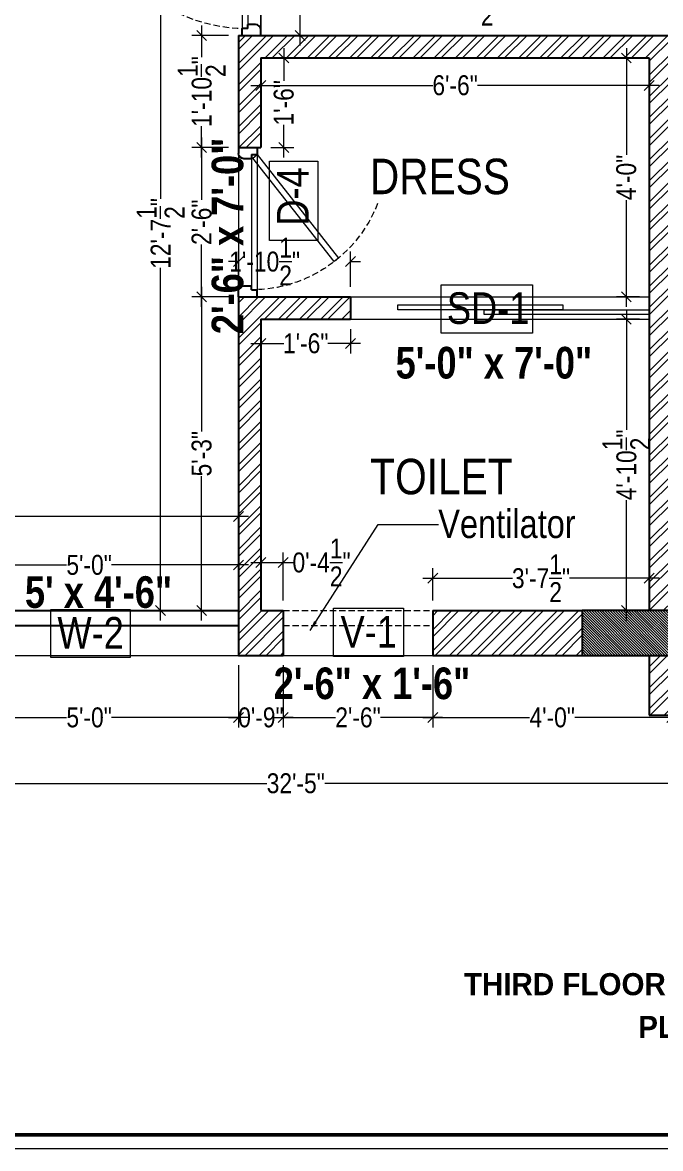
# Model space of a CAD drawing. Header units: millimetres. Extents: x 3019 to 3700, y 1451 to 1930.
# Drawn here: x 3225.5 to 3353.6, y 1451.2 to 1677.4 of the extents above; entities that cross this region are included whole.
import ezdxf

# ---------------------------------------------------------------- set-up
doc = ezdxf.new("R2010")
doc.units = ezdxf.units.MM
doc.linetypes.add('DASHED2', pattern=[0.375, 0.25, -0.125])
for name, color, linetype, lineweight in [('COLUMNS', 3, 'Continuous', 25), ('dimensions', 251, 'Continuous', 13), ('HATCH', 8, 'Continuous', 5), ('TEXT', 38, 'Continuous', 15), ('Title Sheet', 7, 'Continuous', 9), ('WALLS', 7, 'Continuous', 25), ('WIN', 124, 'Continuous', 9)]:
    doc.layers.add(name, color=color, linetype=linetype, lineweight=lineweight)
doc.layers.add('doors', color=251, linetype='Continuous')
doc.styles.add('style1', font='bgothm.ttf')
doc.styles.add('Swiss-LT', font='swissc.ttf')
doc.dimstyles.new('INNER', dxfattribs={"dimtxt": 4, "dimasz": 2, "dimexe": 2, "dimexo": 2, "dimgap": 0, "dimtad": 0, "dimzin": 1, "dimdsep": 46, "dimlunit": 4, "dimtxsty": 'Swiss-LT', "dimblk": 'OBLIQUE', "dimcen": 0.125, "dimdle": 2, "dimclrd": 256, "dimclre": 256, "dimclrt": 7, "dimadec": 0, "dimazin": 0, "dimtfac": 1, "dimtofl": 0, "dimtmove": 0, "dimatfit": 3, "dimfxl": 12, "dimfxlon": 1, "dimtolj": 1, "dimtzin": 0, "dimlwd": -1, "dimlwe": -1, "dimarcsym": 0})

# ---------------------------------------------------------------- blocks, each defined once
blk = doc.blocks.new('A$C742147AD')
at = {"layer": 'doors', "color": 134, "lineweight": -3}
for p, q in [((-30, 3.75), (-28.58, 3.75)), ((-28.58, 2.63), (-28.58, 3.75)), ((-28.58, 2.63), (-27.78, 2.63)), ((-27.78, 1.07), (-27.78, 2.63)), ((-2.22, 1.07), (-2.22, 2.63)), ((-1.42, 2.63), (-2.22, 2.63)), ((0, 3.75), (-1.42, 3.75)), ((-1.42, 2.63), (-1.42, 3.75)), ((-30, 0), (-28.84, 0)), ((0, 0), (-1.16, 0))]:
    blk.add_line(p, q, dxfattribs=at)
at = {"layer": 'doors', "lineweight": 0}
for p, q in [((-1.42, 3.75), (-28.58, 3.75)), ((-2.22, 2.63), (-27.78, 2.63)), ((0, 0), (-30, 0))]:
    blk.add_line(p, q, dxfattribs=at)
blk.add_lwpolyline([(-1.42, 3.75), (-22.22, 20.09), (-22.91, 19.22), (-2.12, 2.88)], close=True, dxfattribs=at)
at = {"layer": 'doors', "linetype": 'DASHED2', "lineweight": 0, "ltscale": 5}
blk.add_arc((-1.42, 2.63), 27.15, 111.1405, 180, dxfattribs=at)
at = {"layer": 'doors', "color": 134, "lineweight": -3}
for centre, major_axis, start_param, end_param in [((-28.84, 1.07), (-0.755, 0.755), 2.356195, 3.926991), ((-1.16, 1.07), (-0.755, -0.755), 5.497788, 7.068584)]:
    blk.add_ellipse(centre, major_axis=major_axis, ratio=1, start_param=start_param, end_param=end_param, dxfattribs=at)
blk = doc.blocks.new('_Oblique')
at = {"color": 0, "linetype": 'ByBlock', "lineweight": -2}
blk.add_line((-0.5, -0.5), (0.5, 0.5), dxfattribs=at)
blk = doc.blocks.new('*D206')
at = {"layer": 'Defpoints', "color": 0, "ltscale": 20, "transparency": 16777216}
for p in [(3268.84, 1568.39), (3208.84, 1559.24), (3268.84, 1559.24)]:
    blk.add_point(p, dxfattribs=at)
at = {"layer": 'dimensions', "ltscale": 20, "transparency": 16777216}
for p, q in [((3208.84, 1561.24), (3208.84, 1570.39)), ((3268.84, 1561.24), (3268.84, 1570.39)), ((3206.84, 1568.39), (3234.33, 1568.39)), ((3270.84, 1568.39), (3243.34, 1568.39))]:
    blk.add_line(p, q, dxfattribs=at)
at = {"layer": 'dimensions', "ltscale": 20, "transparency": 16777216, "xscale": 2, "yscale": 2, "zscale": 2, "rotation": 180}
blk.add_blockref('_Oblique', (3208.84, 1568.39), dxfattribs=at)
at = {"layer": 'dimensions', "ltscale": 20, "transparency": 16777216, "xscale": 2, "yscale": 2, "zscale": 2}
blk.add_blockref('_Oblique', (3268.84, 1568.39), dxfattribs=at)
at = {"layer": 'dimensions', "color": 7, "ltscale": 20, "transparency": 16777216, "insert": (3238.84, 1568.39), "char_height": 4, "attachment_point": 5, "style": 'Swiss-LT'}
blk.add_mtext('\\A1;5\'-0"', dxfattribs=at)
blk = doc.blocks.new('*D207')
at = {"layer": 'Defpoints', "color": 0, "ltscale": 20, "transparency": 16777216}
for p in [(3261.44, 1622.24), (3268.84, 1622.24), (3268.84, 1559.24)]:
    blk.add_point(p, dxfattribs=at)
at = {"layer": 'dimensions', "ltscale": 20, "transparency": 16777216}
for p, q in [((3261.44, 1624.24), (3261.44, 1595.24)), ((3266.84, 1622.24), (3259.44, 1622.24)), ((3261.44, 1557.24), (3261.44, 1586.23)), ((3266.84, 1559.24), (3259.44, 1559.24))]:
    blk.add_line(p, q, dxfattribs=at)
at = {"layer": 'dimensions', "ltscale": 20, "transparency": 16777216, "xscale": 2, "yscale": 2, "zscale": 2}
for p, rotation in [((3261.44, 1622.24), 90), ((3261.44, 1559.24), 270)]:
    blk.add_blockref('_Oblique', p, dxfattribs=dict(at, rotation=rotation))
at = {"layer": 'dimensions', "color": 7, "ltscale": 20, "transparency": 16777216, "insert": (3261.44, 1590.74), "char_height": 4, "attachment_point": 5, "rotation": 90, "style": 'Swiss-LT'}
blk.add_mtext('\\A1;5\'-3"', dxfattribs=at)
blk = doc.blocks.new('*D208')
at = {"layer": 'Defpoints', "color": 0, "ltscale": 20, "transparency": 16777216}
for p in [(3261.44, 1652.24), (3268.84, 1652.24), (3268.84, 1622.24)]:
    blk.add_point(p, dxfattribs=at)
at = {"layer": 'dimensions', "ltscale": 20, "transparency": 16777216}
for p, q in [((3261.44, 1654.24), (3261.44, 1641.73)), ((3266.84, 1652.24), (3259.44, 1652.24)), ((3261.44, 1620.24), (3261.44, 1632.75)), ((3266.84, 1622.24), (3259.44, 1622.24))]:
    blk.add_line(p, q, dxfattribs=at)
at = {"layer": 'dimensions', "ltscale": 20, "transparency": 16777216, "xscale": 2, "yscale": 2, "zscale": 2}
for p, rotation in [((3261.44, 1652.24), 90), ((3261.44, 1622.24), 270)]:
    blk.add_blockref('_Oblique', p, dxfattribs=dict(at, rotation=rotation))
at = {"layer": 'dimensions', "color": 7, "ltscale": 20, "transparency": 16777216, "insert": (3261.44, 1637.24), "char_height": 4, "attachment_point": 5, "rotation": 90, "style": 'Swiss-LT'}
blk.add_mtext('\\A1;2\'-6"', dxfattribs=at)
blk = doc.blocks.new('*D209')
at = {"layer": 'Defpoints', "color": 0, "ltscale": 20, "transparency": 16777216}
for p in [(3261.44, 1674.74), (3268.84, 1674.74), (3268.84, 1652.24)]:
    blk.add_point(p, dxfattribs=at)
at = {"layer": 'dimensions', "ltscale": 20, "transparency": 16777216}
for p, q in [((3261.44, 1676.74), (3261.44, 1670.42)), ((3266.84, 1674.74), (3259.44, 1674.74)), ((3261.44, 1650.24), (3261.44, 1656.56)), ((3266.84, 1652.24), (3259.44, 1652.24))]:
    blk.add_line(p, q, dxfattribs=at)
at = {"layer": 'dimensions', "ltscale": 20, "transparency": 16777216, "xscale": 2, "yscale": 2, "zscale": 2}
for p, rotation in [((3261.44, 1674.74), 90), ((3261.44, 1652.24), 270)]:
    blk.add_blockref('_Oblique', p, dxfattribs=dict(at, rotation=rotation))
at = {"layer": 'dimensions', "color": 7, "ltscale": 20, "transparency": 16777216, "insert": (3261.44, 1663.49), "char_height": 4, "attachment_point": 5, "rotation": 90, "style": 'Swiss-LT'}
blk.add_mtext('\\A1;1\'-10{\\H1x;\\S1/2;}"', dxfattribs=at)
blk = doc.blocks.new('*D210')
at = {"layer": 'Defpoints', "color": 0, "ltscale": 20, "transparency": 16777216}
for p in [(3273.34, 1710.74), (3281.24, 1710.74), (3273.34, 1674.74)]:
    blk.add_point(p, dxfattribs=at)
at = {"layer": 'dimensions', "ltscale": 20, "transparency": 16777216}
for p, q in [((3281.24, 1712.74), (3281.24, 1697.25)), ((3275.34, 1710.74), (3283.24, 1710.74)), ((3281.24, 1672.74), (3281.24, 1688.23)), ((3275.34, 1674.74), (3283.24, 1674.74))]:
    blk.add_line(p, q, dxfattribs=at)
at = {"layer": 'dimensions', "ltscale": 20, "transparency": 16777216, "xscale": 2, "yscale": 2, "zscale": 2}
for p, rotation in [((3281.24, 1710.74), 90), ((3281.24, 1674.74), 270)]:
    blk.add_blockref('_Oblique', p, dxfattribs=dict(at, rotation=rotation))
at = {"layer": 'dimensions', "color": 7, "ltscale": 20, "transparency": 16777216, "insert": (3281.24, 1692.74), "char_height": 4, "attachment_point": 5, "rotation": 90, "style": 'Swiss-LT'}
blk.add_mtext('\\A1;3\'-0"', dxfattribs=at)
blk = doc.blocks.new('*D217')
at = {"layer": 'Defpoints', "color": 0, "ltscale": 20, "transparency": 16777216}
for p in [(3273.34, 1670.24), (3351.34, 1670.24), (3351.34, 1664.74)]:
    blk.add_point(p, dxfattribs=at)
at = {"layer": 'dimensions', "ltscale": 20, "transparency": 16777216}
for p, q in [((3273.34, 1668.24), (3273.34, 1662.74)), ((3351.34, 1668.24), (3351.34, 1662.74)), ((3271.34, 1664.74), (3307.84, 1664.74)), ((3353.34, 1664.74), (3316.83, 1664.74))]:
    blk.add_line(p, q, dxfattribs=at)
at = {"layer": 'dimensions', "ltscale": 20, "transparency": 16777216, "xscale": 2, "yscale": 2, "zscale": 2, "rotation": 180}
blk.add_blockref('_Oblique', (3273.34, 1664.74), dxfattribs=at)
at = {"layer": 'dimensions', "ltscale": 20, "transparency": 16777216, "xscale": 2, "yscale": 2, "zscale": 2}
blk.add_blockref('_Oblique', (3351.34, 1664.74), dxfattribs=at)
at = {"layer": 'dimensions', "color": 7, "ltscale": 20, "transparency": 16777216, "insert": (3312.34, 1664.74), "char_height": 4, "attachment_point": 5, "style": 'Swiss-LT'}
blk.add_mtext('\\A1;6\'-6"', dxfattribs=at)
blk = doc.blocks.new('*D218')
at = {"layer": 'Defpoints', "color": 0, "ltscale": 20, "transparency": 16777216}
for p in [(3273.34, 1670.24), (3277.94, 1670.24), (3273.34, 1652.24)]:
    blk.add_point(p, dxfattribs=at)
at = {"layer": 'dimensions', "ltscale": 20, "transparency": 16777216}
for p, q in [((3277.94, 1672.24), (3277.94, 1665.66)), ((3275.34, 1670.24), (3279.94, 1670.24)), ((3277.94, 1650.24), (3277.94, 1656.82)), ((3275.34, 1652.24), (3279.94, 1652.24))]:
    blk.add_line(p, q, dxfattribs=at)
at = {"layer": 'dimensions', "ltscale": 20, "transparency": 16777216, "xscale": 2, "yscale": 2, "zscale": 2}
for p, rotation in [((3277.94, 1670.24), 90), ((3277.94, 1652.24), 270)]:
    blk.add_blockref('_Oblique', p, dxfattribs=dict(at, rotation=rotation))
at = {"layer": 'dimensions', "color": 7, "ltscale": 20, "transparency": 16777216, "insert": (3277.94, 1661.24), "char_height": 4, "attachment_point": 5, "rotation": 90, "style": 'Swiss-LT'}
blk.add_mtext('\\A1;1\'-6"', dxfattribs=at)
blk = doc.blocks.new('*D219')
at = {"layer": 'Defpoints', "color": 0, "ltscale": 20, "transparency": 16777216}
for p in [(3268.84, 1629.34), (3268.84, 1622.24), (3291.34, 1622.24)]:
    blk.add_point(p, dxfattribs=at)
at = {"layer": 'dimensions', "ltscale": 20, "transparency": 16777216}
for p, q in [((3268.84, 1624.24), (3268.84, 1631.34)), ((3291.34, 1624.24), (3291.34, 1631.34)), ((3268.84, 1629.34), (3266.84, 1629.34)), ((3291.34, 1629.34), (3293.34, 1629.34))]:
    blk.add_line(p, q, dxfattribs=at)
at = {"layer": 'dimensions', "ltscale": 20, "transparency": 16777216, "xscale": 2, "yscale": 2, "zscale": 2}
blk.add_blockref('_Oblique', (3268.84, 1629.34), dxfattribs=at)
at = {"layer": 'dimensions', "ltscale": 20, "transparency": 16777216, "xscale": 2, "yscale": 2, "zscale": 2, "rotation": 180}
blk.add_blockref('_Oblique', (3291.34, 1629.34), dxfattribs=at)
at = {"layer": 'dimensions', "color": 7, "ltscale": 20, "transparency": 16777216, "insert": (3274.09, 1629.34), "char_height": 4, "attachment_point": 5, "style": 'Swiss-LT'}
blk.add_mtext('\\A1;1\'-10{\\H1x;\\S1/2;}"', dxfattribs=at)
blk = doc.blocks.new('*D220')
at = {"layer": 'Defpoints', "color": 0, "ltscale": 20, "transparency": 16777216}
for p in [(3277.84, 1568.9), (3273.34, 1559.24), (3277.84, 1559.24)]:
    blk.add_point(p, dxfattribs=at)
at = {"layer": 'dimensions', "ltscale": 20, "transparency": 16777216}
for p, q in [((3273.34, 1561.24), (3273.34, 1570.9)), ((3277.84, 1561.24), (3277.84, 1570.9)), ((3271.34, 1568.9), (3277.84, 1568.9)), ((3277.84, 1568.9), (3279.84, 1568.9))]:
    blk.add_line(p, q, dxfattribs=at)
at = {"layer": 'dimensions', "ltscale": 20, "transparency": 16777216, "xscale": 2, "yscale": 2, "zscale": 2, "rotation": 180}
blk.add_blockref('_Oblique', (3273.34, 1568.9), dxfattribs=at)
at = {"layer": 'dimensions', "ltscale": 20, "transparency": 16777216, "xscale": 2, "yscale": 2, "zscale": 2}
blk.add_blockref('_Oblique', (3277.84, 1568.9), dxfattribs=at)
at = {"layer": 'dimensions', "color": 7, "ltscale": 20, "transparency": 16777216, "insert": (3285.52, 1568.9), "char_height": 4, "attachment_point": 5, "style": 'Swiss-LT'}
blk.add_mtext('\\A1;0\'-4{\\H1x;\\S1/2;}"', dxfattribs=at)
blk = doc.blocks.new('*D221')
at = {"layer": 'Defpoints', "color": 0, "ltscale": 20, "transparency": 16777216}
for p in [(3307.84, 1565.74), (3307.84, 1559.24), (3351.34, 1559.24)]:
    blk.add_point(p, dxfattribs=at)
at = {"layer": 'dimensions', "ltscale": 20, "transparency": 16777216}
for p, q in [((3307.84, 1561.24), (3307.84, 1567.74)), ((3351.34, 1561.24), (3351.34, 1567.74)), ((3305.84, 1565.74), (3323.88, 1565.74)), ((3353.34, 1565.74), (3335.29, 1565.74))]:
    blk.add_line(p, q, dxfattribs=at)
at = {"layer": 'dimensions', "ltscale": 20, "transparency": 16777216, "xscale": 2, "yscale": 2, "zscale": 2, "rotation": 180}
blk.add_blockref('_Oblique', (3307.84, 1565.74), dxfattribs=at)
at = {"layer": 'dimensions', "ltscale": 20, "transparency": 16777216, "xscale": 2, "yscale": 2, "zscale": 2}
blk.add_blockref('_Oblique', (3351.34, 1565.74), dxfattribs=at)
at = {"layer": 'dimensions', "color": 7, "ltscale": 20, "transparency": 16777216, "insert": (3329.59, 1565.74), "char_height": 4, "attachment_point": 5, "style": 'Swiss-LT'}
blk.add_mtext('\\A1;3\'-7{\\H1x;\\S1/2;}"', dxfattribs=at)
blk = doc.blocks.new('*D143')
at = {"layer": 'Defpoints', "color": 0, "ltscale": 20, "transparency": 16777216}
for p in [(3253.2, 1710.74), (3268.84, 1710.74), (3268.84, 1559.24)]:
    blk.add_point(p, dxfattribs=at)
at = {"layer": 'dimensions', "ltscale": 20, "transparency": 16777216}
for p, q in [((3253.2, 1712.74), (3253.2, 1641.92)), ((3265.2, 1710.74), (3251.2, 1710.74)), ((3253.2, 1557.24), (3253.2, 1628.06)), ((3265.2, 1559.24), (3251.2, 1559.24))]:
    blk.add_line(p, q, dxfattribs=at)
at = {"layer": 'dimensions', "ltscale": 20, "transparency": 16777216, "xscale": 2, "yscale": 2, "zscale": 2}
for p, rotation in [((3253.2, 1710.74), 90), ((3253.2, 1559.24), 270)]:
    blk.add_blockref('_Oblique', p, dxfattribs=dict(at, rotation=rotation))
at = {"layer": 'dimensions', "color": 7, "ltscale": 20, "transparency": 16777216, "insert": (3253.2, 1634.99), "char_height": 4, "attachment_point": 5, "rotation": 90, "style": 'Swiss-LT'}
blk.add_mtext('\\A1;12\'-7{\\H1x;\\S1/2;}"', dxfattribs=at)
blk = doc.blocks.new('*D144')
at = {"layer": 'Defpoints', "color": 0, "ltscale": 20, "transparency": 16777216}
for p in [(3094.84, 1578.14), (3094.84, 1559.24), (3268.84, 1559.24)]:
    blk.add_point(p, dxfattribs=at)
at = {"layer": 'dimensions', "ltscale": 20, "transparency": 16777216}
for p, q in [((3094.84, 1566.14), (3094.84, 1580.14)), ((3268.84, 1566.14), (3268.84, 1580.14)), ((3092.84, 1578.14), (3176.09, 1578.14)), ((3270.84, 1578.14), (3187.58, 1578.14))]:
    blk.add_line(p, q, dxfattribs=at)
at = {"layer": 'dimensions', "ltscale": 20, "transparency": 16777216, "xscale": 2, "yscale": 2, "zscale": 2, "rotation": 180}
blk.add_blockref('_Oblique', (3094.84, 1578.14), dxfattribs=at)
at = {"layer": 'dimensions', "ltscale": 20, "transparency": 16777216, "xscale": 2, "yscale": 2, "zscale": 2}
blk.add_blockref('_Oblique', (3268.84, 1578.14), dxfattribs=at)
at = {"layer": 'dimensions', "color": 7, "ltscale": 20, "transparency": 16777216, "insert": (3181.84, 1578.14), "char_height": 4, "attachment_point": 5, "style": 'Swiss-LT'}
blk.add_mtext('\\A1;14\'-6"', dxfattribs=at)
blk = doc.blocks.new('*D154')
at = {"layer": 'Defpoints', "color": 0, "ltscale": 20, "transparency": 16777216}
for p in [(3307.84, 1550.24), (3355.84, 1550.24), (3307.84, 1537.75)]:
    blk.add_point(p, dxfattribs=at)
at = {"layer": 'dimensions', "ltscale": 20, "transparency": 16777216}
for p, q in [((3307.84, 1548.24), (3307.84, 1535.75)), ((3355.84, 1548.24), (3355.84, 1535.75)), ((3305.84, 1537.75), (3327.3, 1537.75)), ((3357.84, 1537.75), (3336.37, 1537.75))]:
    blk.add_line(p, q, dxfattribs=at)
at = {"layer": 'dimensions', "ltscale": 20, "transparency": 16777216, "xscale": 2, "yscale": 2, "zscale": 2, "rotation": 180}
blk.add_blockref('_Oblique', (3307.84, 1537.75), dxfattribs=at)
at = {"layer": 'dimensions', "ltscale": 20, "transparency": 16777216, "xscale": 2, "yscale": 2, "zscale": 2}
blk.add_blockref('_Oblique', (3355.84, 1537.75), dxfattribs=at)
at = {"layer": 'dimensions', "color": 7, "ltscale": 20, "transparency": 16777216, "insert": (3331.84, 1537.75), "char_height": 4, "attachment_point": 5, "style": 'Swiss-LT'}
blk.add_mtext('\\A1;4\'-0"', dxfattribs=at)
blk = doc.blocks.new('*D155')
at = {"layer": 'Defpoints', "color": 0, "ltscale": 20, "transparency": 16777216}
for p in [(3277.84, 1550.24), (3307.84, 1550.24), (3277.84, 1537.75)]:
    blk.add_point(p, dxfattribs=at)
at = {"layer": 'dimensions', "ltscale": 20, "transparency": 16777216}
for p, q in [((3277.84, 1548.24), (3277.84, 1535.75)), ((3307.84, 1548.24), (3307.84, 1535.75)), ((3275.84, 1537.75), (3288.34, 1537.75)), ((3309.84, 1537.75), (3297.33, 1537.75))]:
    blk.add_line(p, q, dxfattribs=at)
at = {"layer": 'dimensions', "ltscale": 20, "transparency": 16777216, "xscale": 2, "yscale": 2, "zscale": 2, "rotation": 180}
blk.add_blockref('_Oblique', (3277.84, 1537.75), dxfattribs=at)
at = {"layer": 'dimensions', "ltscale": 20, "transparency": 16777216, "xscale": 2, "yscale": 2, "zscale": 2}
blk.add_blockref('_Oblique', (3307.84, 1537.75), dxfattribs=at)
at = {"layer": 'dimensions', "color": 7, "ltscale": 20, "transparency": 16777216, "insert": (3292.84, 1537.75), "char_height": 4, "attachment_point": 5, "style": 'Swiss-LT'}
blk.add_mtext('\\A1;2\'-6"', dxfattribs=at)
blk = doc.blocks.new('*D156')
at = {"layer": 'Defpoints', "color": 0, "ltscale": 20, "transparency": 16777216}
for p in [(3268.84, 1550.24), (3277.84, 1550.24), (3268.84, 1537.75)]:
    blk.add_point(p, dxfattribs=at)
at = {"layer": 'dimensions', "ltscale": 20, "transparency": 16777216}
for p, q in [((3268.84, 1548.24), (3268.84, 1535.75)), ((3277.84, 1548.24), (3277.84, 1535.75)), ((3266.84, 1537.75), (3268.84, 1537.75)), ((3279.84, 1537.75), (3277.83, 1537.75))]:
    blk.add_line(p, q, dxfattribs=at)
at = {"layer": 'dimensions', "ltscale": 20, "transparency": 16777216, "xscale": 2, "yscale": 2, "zscale": 2, "rotation": 180}
blk.add_blockref('_Oblique', (3268.84, 1537.75), dxfattribs=at)
at = {"layer": 'dimensions', "ltscale": 20, "transparency": 16777216, "xscale": 2, "yscale": 2, "zscale": 2}
blk.add_blockref('_Oblique', (3277.84, 1537.75), dxfattribs=at)
at = {"layer": 'dimensions', "color": 7, "ltscale": 20, "transparency": 16777216, "insert": (3273.34, 1537.75), "char_height": 4, "attachment_point": 5, "style": 'Swiss-LT'}
blk.add_mtext('\\A1;0\'-9"', dxfattribs=at)
blk = doc.blocks.new('*D157')
at = {"layer": 'Defpoints', "color": 0, "ltscale": 20, "transparency": 16777216}
for p in [(3208.84, 1550.24), (3268.84, 1550.24), (3208.84, 1537.75)]:
    blk.add_point(p, dxfattribs=at)
at = {"layer": 'dimensions', "ltscale": 20, "transparency": 16777216}
for p, q in [((3208.84, 1548.24), (3208.84, 1535.75)), ((3268.84, 1548.24), (3268.84, 1535.75)), ((3206.84, 1537.75), (3234.33, 1537.75)), ((3270.84, 1537.75), (3243.34, 1537.75))]:
    blk.add_line(p, q, dxfattribs=at)
at = {"layer": 'dimensions', "ltscale": 20, "transparency": 16777216, "xscale": 2, "yscale": 2, "zscale": 2, "rotation": 180}
blk.add_blockref('_Oblique', (3208.84, 1537.75), dxfattribs=at)
at = {"layer": 'dimensions', "ltscale": 20, "transparency": 16777216, "xscale": 2, "yscale": 2, "zscale": 2}
blk.add_blockref('_Oblique', (3268.84, 1537.75), dxfattribs=at)
at = {"layer": 'dimensions', "color": 7, "ltscale": 20, "transparency": 16777216, "insert": (3238.84, 1537.75), "char_height": 4, "attachment_point": 5, "style": 'Swiss-LT'}
blk.add_mtext('\\A1;5\'-0"', dxfattribs=at)
blk = doc.blocks.new('*D160')
at = {"layer": 'Defpoints', "color": 0, "ltscale": 20, "transparency": 16777216}
for p in [(3085.84, 1550.24), (3474.84, 1550.24), (3474.84, 1524.52)]:
    blk.add_point(p, dxfattribs=at)
at = {"layer": 'dimensions', "ltscale": 20, "transparency": 16777216}
for p, q in [((3085.84, 1536.52), (3085.84, 1522.52)), ((3474.84, 1536.52), (3474.84, 1522.52)), ((3083.84, 1524.52), (3274.5, 1524.52)), ((3476.84, 1524.52), (3286.17, 1524.52))]:
    blk.add_line(p, q, dxfattribs=at)
at = {"layer": 'dimensions', "ltscale": 20, "transparency": 16777216, "xscale": 2, "yscale": 2, "zscale": 2, "rotation": 180}
blk.add_blockref('_Oblique', (3085.84, 1524.52), dxfattribs=at)
at = {"layer": 'dimensions', "ltscale": 20, "transparency": 16777216, "xscale": 2, "yscale": 2, "zscale": 2}
blk.add_blockref('_Oblique', (3474.84, 1524.52), dxfattribs=at)
at = {"layer": 'dimensions', "color": 7, "ltscale": 20, "transparency": 16777216, "insert": (3280.34, 1524.52), "char_height": 4, "attachment_point": 5, "style": 'Swiss-LT'}
blk.add_mtext('\\A1;32\'-5"', dxfattribs=at)
blk = doc.blocks.new('A$C10531434')
at = {"layer": 'doors', "lineweight": 0}
for p, q in [((0, 0), (0, 36)), ((3.75, 1.42), (3.75, 34.58)), ((2.63, 2.22), (2.63, 33.78))]:
    blk.add_line(p, q, dxfattribs=at)
at = {"layer": 'doors', "color": 134, "lineweight": -3}
for p, q in [((0, 36), (0, 34.84)), ((2.63, 34.58), (3.75, 34.58)), ((2.63, 34.58), (2.63, 33.78)), ((3.75, 36), (3.75, 34.58)), ((1.07, 33.78), (2.63, 33.78)), ((0, 0), (0, 1.16)), ((1.07, 2.22), (2.63, 2.22)), ((2.63, 1.42), (2.63, 2.22)), ((2.63, 1.42), (3.75, 1.42)), ((3.75, 0), (3.75, 1.42))]:
    blk.add_line(p, q, dxfattribs=at)
at = {"layer": 'doors', "lineweight": 0}
blk.add_lwpolyline([(3.75, 1.42), (23.74, 26.87), (22.87, 27.56), (2.88, 2.12)], close=True, dxfattribs=at)
at = {"layer": 'doors', "linetype": 'DASHED2', "lineweight": 0, "ltscale": 5}
blk.add_arc((2.63, 1.42), 33.15, 32.6953, 90, dxfattribs=at)
at = {"layer": 'doors', "color": 134, "lineweight": -3}
for centre, major_axis, start_param, end_param in [((1.07, 34.84), (0.755, 0.755), 2.356195, 3.926991), ((1.07, 1.16), (-0.755, 0.755), 5.497788, 7.068584)]:
    blk.add_ellipse(centre, major_axis=major_axis, ratio=1, start_param=start_param, end_param=end_param, dxfattribs=at)
blk = doc.blocks.new('A$C38E01DC9')
at = {"layer": 'COLUMNS', "lineweight": 13, "ltscale": 20}
h = blk.add_hatch(dxfattribs=at)
h.set_pattern_fill('ANSI31', color=251, scale=3, style=0)
h.set_pattern_definition([(45, (-325034.08293, 115213.30426), (-0.26516504294, 0.26516504294), [])])
h.paths.add_polyline_path([(0, -18), (9, -18), (9, 0), (0, 0)])
at = {"layer": 'COLUMNS', "ltscale": 20}
blk.add_lwpolyline([(0, -18), (9, -18), (9, 0), (0, 0)], close=True, dxfattribs=at)
blk = doc.blocks.new('*D241')
at = {"layer": 'Defpoints', "color": 0, "ltscale": 20, "transparency": 16777216}
for p in [(3355.84, 1681.54), (3273.34, 1674.74), (3355.84, 1674.74)]:
    blk.add_point(p, dxfattribs=at)
at = {"layer": 'dimensions', "ltscale": 20, "transparency": 16777216}
for p, q in [((3273.34, 1676.74), (3273.34, 1683.54)), ((3355.84, 1676.74), (3355.84, 1683.54)), ((3271.34, 1681.54), (3307.58, 1681.54)), ((3357.84, 1681.54), (3321.59, 1681.54))]:
    blk.add_line(p, q, dxfattribs=at)
at = {"layer": 'dimensions', "ltscale": 20, "transparency": 16777216, "xscale": 2, "yscale": 2, "zscale": 2, "rotation": 180}
blk.add_blockref('_Oblique', (3273.34, 1681.54), dxfattribs=at)
at = {"layer": 'dimensions', "ltscale": 20, "transparency": 16777216, "xscale": 2, "yscale": 2, "zscale": 2}
blk.add_blockref('_Oblique', (3355.84, 1681.54), dxfattribs=at)
at = {"layer": 'dimensions', "color": 7, "ltscale": 20, "transparency": 16777216, "insert": (3314.59, 1681.54), "char_height": 4, "attachment_point": 5, "style": 'Swiss-LT'}
blk.add_mtext('\\A1;6\'-10{\\H1x;\\S1/2;}"', dxfattribs=at)
blk = doc.blocks.new('*D242')
at = {"layer": 'Defpoints', "color": 0, "ltscale": 20, "transparency": 16777216}
for p in [(3346.73, 1670.24), (3351.34, 1670.24), (3351.34, 1622.24)]:
    blk.add_point(p, dxfattribs=at)
at = {"layer": 'dimensions', "ltscale": 20, "transparency": 16777216}
for p, q in [((3346.73, 1672.24), (3346.73, 1650.78)), ((3349.34, 1670.24), (3344.73, 1670.24)), ((3346.73, 1620.24), (3346.73, 1641.7)), ((3349.34, 1622.24), (3344.73, 1622.24))]:
    blk.add_line(p, q, dxfattribs=at)
at = {"layer": 'dimensions', "ltscale": 20, "transparency": 16777216, "xscale": 2, "yscale": 2, "zscale": 2}
for p, rotation in [((3346.73, 1670.24), 90), ((3346.73, 1622.24), 270)]:
    blk.add_blockref('_Oblique', p, dxfattribs=dict(at, rotation=rotation))
at = {"layer": 'dimensions', "color": 7, "ltscale": 20, "transparency": 16777216, "insert": (3346.73, 1646.24), "char_height": 4, "attachment_point": 5, "rotation": 90, "style": 'Swiss-LT'}
blk.add_mtext('\\A1;4\'-0"', dxfattribs=at)
blk = doc.blocks.new('*D243')
at = {"layer": 'Defpoints', "color": 0, "ltscale": 20, "transparency": 16777216}
for p in [(3346.73, 1617.74), (3351.34, 1617.74), (3351.34, 1559.24)]:
    blk.add_point(p, dxfattribs=at)
at = {"layer": 'dimensions', "ltscale": 20, "transparency": 16777216}
for p, q in [((3346.73, 1619.74), (3346.73, 1595.54)), ((3349.34, 1617.74), (3344.73, 1617.74)), ((3346.73, 1557.24), (3346.73, 1581.44)), ((3349.34, 1559.24), (3344.73, 1559.24))]:
    blk.add_line(p, q, dxfattribs=at)
at = {"layer": 'dimensions', "ltscale": 20, "transparency": 16777216, "xscale": 2, "yscale": 2, "zscale": 2}
for p, rotation in [((3346.73, 1617.74), 90), ((3346.73, 1559.24), 270)]:
    blk.add_blockref('_Oblique', p, dxfattribs=dict(at, rotation=rotation))
at = {"layer": 'dimensions', "color": 7, "ltscale": 20, "transparency": 16777216, "insert": (3346.73, 1588.49), "char_height": 4, "attachment_point": 5, "rotation": 90, "style": 'Swiss-LT'}
blk.add_mtext('\\A1;4\'-10{\\H1x;\\S1/2;}"', dxfattribs=at)
blk = doc.blocks.new('*D244')
at = {"layer": 'Defpoints', "color": 0, "ltscale": 20, "transparency": 16777216}
for p in [(3273.34, 1617.74), (3291.34, 1617.74), (3273.34, 1612.9)]:
    blk.add_point(p, dxfattribs=at)
at = {"layer": 'dimensions', "ltscale": 20, "transparency": 16777216}
for p, q in [((3273.34, 1615.74), (3273.34, 1610.9)), ((3291.34, 1615.74), (3291.34, 1610.9)), ((3271.34, 1612.9), (3277.92, 1612.9)), ((3293.34, 1612.9), (3286.76, 1612.9))]:
    blk.add_line(p, q, dxfattribs=at)
at = {"layer": 'dimensions', "ltscale": 20, "transparency": 16777216, "xscale": 2, "yscale": 2, "zscale": 2, "rotation": 180}
blk.add_blockref('_Oblique', (3273.34, 1612.9), dxfattribs=at)
at = {"layer": 'dimensions', "ltscale": 20, "transparency": 16777216, "xscale": 2, "yscale": 2, "zscale": 2}
blk.add_blockref('_Oblique', (3291.34, 1612.9), dxfattribs=at)
at = {"layer": 'dimensions', "color": 7, "ltscale": 20, "transparency": 16777216, "insert": (3282.34, 1612.9), "char_height": 4, "attachment_point": 5, "style": 'Swiss-LT'}
blk.add_mtext('\\A1;1\'-6"', dxfattribs=at)

msp = doc.modelspace()

# ---------------------------------------------------------------- hatches: boundary and pattern name
at = {"layer": 'HATCH', "ltscale": 20}
h = msp.add_hatch(dxfattribs=at)
h.set_pattern_fill('ANSI32', color=256, scale=8, style=0)
h.set_pattern_definition([(45, (3443.149, 1546.4382), (-2.12132, 2.12132), []), (45, (3444.5632, 1546.4382), (-2.12132, 2.12132), [])])
h.paths.add_polyline_path([(3444.336, 1550.24), (3441.836, 1550.24), (3441.836, 1559.24), (3439.836, 1559.24), (3439.836, 1538.24), (3444.336, 1538.24)])
h.paths.add_polyline_path([(3355.836, 1550.24), (3351.336, 1550.24), (3351.336, 1538.24), (3355.836, 1538.24)])
h.paths.add_polyline_path([(3098.336, 1715.24), (3094.836, 1715.24), (3094.836, 1710.74), (3098.336, 1710.74)])
h.paths.add_polyline_path([(3586.836, 1655.24), (3577.836, 1655.24), (3577.836, 1550.24), (3586.836, 1550.24)])
h.paths.add_polyline_path([(3586.836, 1674.74), (3577.836, 1674.74), (3577.836, 1667.24), (3586.836, 1667.24)])
h.paths.add_polyline_path([(3529.836, 1707.74), (3520.836, 1707.74), (3520.836, 1667.24), (3529.836, 1667.24)])
h.paths.add_polyline_path([(3577.836, 1719.74), (3529.836, 1719.74), (3529.836, 1713.74), (3577.836, 1713.74)])
h.paths.add_polyline_path([(3577.836, 1661.24), (3529.836, 1661.24), (3529.836, 1655.24), (3577.836, 1655.24)])
h.paths.add_polyline_path([(3219.336, 1791.74), (3214.836, 1791.74), (3214.836, 1779.74), (3138.336, 1779.74), (3138.336, 1775.24), (3219.336, 1775.24)])
h.paths.add_polyline_path([(3297.336, 1715.24), (3219.336, 1715.24), (3219.336, 1745.24), (3214.836, 1745.24), (3214.836, 1715.24), (3142.836, 1715.24), (3142.836, 1745.24), (3138.336, 1745.24), (3138.336, 1710.74), (3297.336, 1710.74)])
h.paths.add_polyline_path([(3337.836, 1715.24), (3333.436, 1715.24), (3333.436, 1710.74), (3337.836, 1710.74)])
h.paths.add_polyline_path([(3094.836, 1779.74), (3085.836, 1779.74), (3085.836, 1764.74), (3094.836, 1764.74)])
h.paths.add_polyline_path([(3273.336, 1868.24), (3190.836, 1868.24), (3190.836, 1859.24), (3214.836, 1859.24), (3214.836, 1851.74), (3219.336, 1851.74), (3219.336, 1859.24), (3273.336, 1859.24)])
h.paths.add_polyline_path([(3337.836, 1868.24), (3333.336, 1868.24), (3333.336, 1859.24), (3337.836, 1859.24)])
h.paths.add_polyline_path([(3474.836, 1868.24), (3355.836, 1868.24), (3355.836, 1859.24), (3465.836, 1859.24), (3465.836, 1710.74), (3474.836, 1710.74)])
h.paths.add_polyline_path([(3474.836, 1638.74), (3465.836, 1638.74), (3465.836, 1559.24), (3441.836, 1559.24), (3441.836, 1550.24), (3474.836, 1550.24)])
h.paths.add_polyline_path([(3337.836, 1559.24), (3307.836, 1559.24), (3307.836, 1550.24), (3337.836, 1550.24)])
h.paths.add_polyline_path([(3277.836, 1559.24), (3273.336, 1559.24), (3273.336, 1617.74), (3291.336, 1617.74), (3291.336, 1622.24), (3268.836, 1622.24), (3268.836, 1550.24), (3277.836, 1550.24)])
h.paths.add_polyline_path([(3208.836, 1559.24), (3103.836, 1559.24), (3103.836, 1550.24), (3208.836, 1550.24)])
h.paths.add_polyline_path([(3094.836, 1668.74), (3085.836, 1668.74), (3085.836, 1559.24), (3094.836, 1559.24)])
h.paths.add_polyline_path([(3094.836, 1710.74), (3085.836, 1710.74), (3085.836, 1704.74), (3094.836, 1704.74)])
h.paths.add_polyline_path([(3355.836, 1859.24), (3351.336, 1859.24), (3351.336, 1719.74), (3355.836, 1719.74)])
h.paths.add_polyline_path([(3522.648, 1638.147), (3536.695, 1638.147), (3536.695, 1653.074), (3522.648, 1653.074)])
h.paths.add_polyline_path([(3542.893, 1678.242), (3563.645, 1678.242), (3563.645, 1694.662), (3542.893, 1694.662)])
h.paths.add_polyline_path([(3599.191, 1656.153), (3613.771, 1656.153), (3613.771, 1671.08), (3599.191, 1671.08)])
h.paths.add_polyline_path([(3351.336, 1670.24), (3351.336, 1559.24), (3355.836, 1559.24), (3355.836, 1674.74), (3268.836, 1674.74), (3268.836, 1652.24), (3273.336, 1652.24), (3273.336, 1670.24)])

# ---------------------------------------------------------------- linework, layer by layer
at = {"layer": 'TEXT', "color": 1}
for points in [[(3275.048, 1633.564), (3275.048, 1649.505), (3284.74, 1649.505), (3284.74, 1633.564)], [(3309.566, 1624.652), (3327.878, 1624.652), (3327.878, 1614.96), (3309.566, 1614.96)], [(3231.124, 1559.465), (3247.089, 1559.465), (3247.089, 1549.773), (3231.124, 1549.773)], [(3287.943, 1559.686), (3301.947, 1559.686), (3301.947, 1549.994), (3287.943, 1549.994)]]:
    msp.add_lwpolyline(points, close=True, dxfattribs=at)
at = {"layer": 'Title Sheet', "color": 250}
msp.add_lwpolyline([(3028.234, 1451.173), (3699.704, 1451.173), (3699.704, 1929.845), (3028.234, 1929.845)], close=True, dxfattribs=at)
at = {"layer": 'Title Sheet', "color": 7, "const_width": 0.706}
msp.add_lwpolyline([(3030.975, 1453.915), (3696.962, 1453.915), (3696.962, 1927.104), (3030.975, 1927.104)], close=True, dxfattribs=at)
at = {"layer": 'WALLS', "ltscale": 20}
for p, q in [((3268.836, 1674.74), (3268.836, 1652.24)), ((3268.836, 1674.74), (3355.836, 1674.74)), ((3273.336, 1670.24), (3273.336, 1652.24)), ((3273.336, 1670.24), (3351.336, 1670.24)), ((3351.336, 1670.24), (3351.336, 1559.24)), ((3268.836, 1652.24), (3273.336, 1652.24)), ((3268.836, 1622.24), (3268.836, 1550.24)), ((3268.836, 1622.24), (3291.336, 1622.24)), ((3291.336, 1622.24), (3291.336, 1617.74)), ((3273.336, 1617.74), (3273.336, 1559.24)), ((3273.336, 1617.74), (3291.336, 1617.74)), ((3273.336, 1559.24), (3277.836, 1559.24)), ((3277.836, 1559.24), (3277.836, 1550.24)), ((3307.836, 1559.24), (3337.836, 1559.24)), ((3307.836, 1559.24), (3307.836, 1550.24)), ((3268.836, 1550.24), (3277.836, 1550.24)), ((3307.836, 1550.24), (3337.836, 1550.24)), ((3351.336, 1550.24), (3351.336, 1538.24)), ((3351.336, 1538.24), (3355.836, 1538.24))]:
    msp.add_line(p, q, dxfattribs=at)
at = {"layer": 'WALLS', "color": 34, "ltscale": 20}
for p, q in [((3208.836, 1559.24), (3268.836, 1559.24)), ((3208.836, 1556.24), (3268.836, 1556.24))]:
    msp.add_line(p, q, dxfattribs=at)
at = {"layer": 'WALLS', "color": 251, "linetype": 'DASHED2', "lineweight": 18, "ltscale": 5}
for p, q in [((3277.836, 1559.24), (3307.836, 1559.24)), ((3277.836, 1556.24), (3307.836, 1556.24))]:
    msp.add_line(p, q, dxfattribs=at)
at = {"layer": 'WALLS', "color": 251, "lineweight": 18, "ltscale": 5}
for p, q in [((3208.836, 1550.24), (3268.836, 1550.24)), ((3277.836, 1550.24), (3307.836, 1550.24))]:
    msp.add_line(p, q, dxfattribs=at)
at = {"layer": 'WIN'}
for p, q in [((3291.336, 1622.24), (3351.336, 1622.24)), ((3291.336, 1617.74), (3351.336, 1617.74))]:
    msp.add_line(p, q, dxfattribs=at)
for points in [[(3300.816, 1620.679), (3333.996, 1620.679), (3333.996, 1619.679), (3300.816, 1619.679), (3300.816, 1620.679)], [(3318.156, 1619.679), (3351.336, 1619.679), (3351.336, 1618.679), (3318.156, 1618.679), (3318.156, 1619.679)]]:
    msp.add_lwpolyline(points, dxfattribs=at)

# ---------------------------------------------------------------- block references
at = {"layer": 'COLUMNS', "ltscale": 20, "rotation": 89.99999999999999}
msp.add_blockref('A$C38E01DC9', (3337.836, 1550.24), dxfattribs=at)
at = {"layer": 'doors', "rotation": 180}
msp.add_blockref('A$C10531434', (3273.336, 1710.74), dxfattribs=at)
at = {"layer": 'doors', "xscale": -1, "rotation": 270}
msp.add_blockref('A$C742147AD', (3268.836, 1652.24), dxfattribs=at)

# ---------------------------------------------------------------- texts
at = {"layer": 'TEXT', "color": 1, "attachment_point": 5, "rotation": 90, "style": 'Swiss-LT'}
for s, insert, char_height in [('\\A1;{\\fSwis721 Cn BT|b1|i0|c0|p34;2\'-6" x 7\'-0"}', (3266.669, 1634.5), 6.35105), ('\\A1;D-4', (3279.749, 1642.427), 6.351)]:
    msp.add_mtext(s, dxfattribs=dict(at, insert=insert, char_height=char_height))
at = {"layer": 'TEXT', "color": 7, "style": 'Swiss-LT'}
for s, insert, char_height, attachment_point in [('\\A1;{\\C256;DRESS}', (3309.278, 1646.396), 7.128, 5), ('\\A1;{\\C256;TOILET}', (3309.591, 1586.107), 7.128, 5), ('\\A1;Ventilator', (3308.957, 1576.62), 5.7024, 4)]:
    msp.add_mtext(s, dxfattribs=dict(at, insert=insert, char_height=char_height, attachment_point=attachment_point))
at = {"layer": 'TEXT', "color": 1, "attachment_point": 5, "style": 'Swiss-LT'}
for s, insert, char_height in [('\\A1;SD-1', (3318.971, 1619.95), 6.351), ('\\A1;{\\fSwis721 Cn BT|b1|i0|c0|p34;5\'-0" x 7\'-0"}', (3320.131, 1608.981), 6.35105), ('\\A1;{\\fSwis721 Cn BT|b1|i0|c0|p34;5\' x 4\'-6"}', (3240.728, 1562.908), 6.35105), ('\\A1;W-2', (3239.147, 1554.763), 6.351), ('\\A1;V-1', (3294.997, 1554.984), 6.351), ('\\A1;{\\fSwis721 Cn BT|b1|i0|c0|p34;2\'-6" x 1\'-6"}', (3295.646, 1544.575), 6.35105)]:
    msp.add_mtext(s, dxfattribs=dict(at, insert=insert, char_height=char_height))
at = {"layer": 'Title Sheet', "char_height": 4.43908, "attachment_point": 5, "style": 'style1'}
for s, insert in [('{\\fCentury Gothic|b1|i0|c0|p34;THIRD FLOOR BRICK MARKING}', (3359.609, 1484.151)), ('{\\fCentury Gothic|b1|i0|c0|p34;PLAN}', (3357.192, 1475.588))]:
    msp.add_mtext(s, dxfattribs=dict(at, insert=insert))

# ---------------------------------------------------------------- dimensions: what is measured, and where the dimension line sits
at = {"layer": 'dimensions', "ltscale": 20}
for base, p1, p2, override, picture, middle in [((3253.202, 1710.74), (3268.836, 1559.24), (3268.836, 1710.74), {"dimpost": '\\X', "dimarcsym": 2}, '*D143', (3253.202, 1634.99)), ((3281.24, 1710.74), (3273.336, 1674.74), (3273.336, 1710.74), {"dimpost": '\\X', "dimarcsym": 2}, '*D210', (3281.24, 1692.74)), ((3261.444, 1674.74), (3268.836, 1652.24), (3268.836, 1674.74), {"dimpost": '\\X', "dimtmove": 1, "dimarcsym": 2}, '*D209', (3261.444, 1663.49)), ((3277.939, 1670.24), (3273.336, 1652.24), (3273.336, 1670.24), {"dimpost": '\\X', "dimarcsym": 2}, '*D218', (3277.939, 1661.24)), ((3346.731, 1670.24), (3351.336, 1622.24), (3351.336, 1670.24), {"dimpost": '\\X', "dimarcsym": 2}, '*D242', (3346.731, 1646.24)), ((3261.444, 1652.24), (3268.836, 1622.24), (3268.836, 1652.24), {"dimpost": '\\X', "dimtmove": 1, "dimarcsym": 2}, '*D208', (3261.444, 1637.24)), ((3261.444, 1622.24), (3268.836, 1559.24), (3268.836, 1622.24), {"dimpost": '\\X', "dimarcsym": 2}, '*D207', (3261.444, 1590.74)), ((3346.731, 1617.74), (3351.336, 1559.24), (3351.336, 1617.74), {"dimpost": '\\X', "dimarcsym": 2}, '*D243', (3346.731, 1588.49))]:
    dim = msp.add_linear_dim(base=base, p1=p1, p2=p2, angle=90, dimstyle='INNER', override=override, dxfattribs=at)
    dim.commit()
    dim.dimension.update_dxf_attribs({"geometry": picture, "text_midpoint": middle})
for base, p1, p2, override, picture, middle in [((3355.836, 1681.536), (3273.336, 1674.74), (3355.836, 1674.74), {"dimpost": '\\X', "dimarcsym": 2}, '*D241', (3314.586, 1681.536)), ((3351.336, 1664.743), (3273.336, 1670.24), (3351.336, 1670.24), {"dimpost": '\\X', "dimarcsym": 2}, '*D217', (3312.336, 1664.743)), ((3273.336, 1612.902), (3291.336, 1617.74), (3273.336, 1617.74), {"dimpost": '\\X', "dimarcsym": 2}, '*D244', (3282.336, 1612.902)), ((3094.836, 1578.14), (3268.836, 1559.24), (3094.836, 1559.24), {"dimpost": '\\X', "dimarcsym": 2}, '*D144', (3181.836, 1578.14)), ((3277.836, 1568.902), (3273.336, 1559.24), (3277.836, 1559.24), {"dimpost": '\\X', "dimarcsym": 2}, '*D220', (3285.523, 1568.902)), ((3268.836, 1568.392), (3208.836, 1559.24), (3268.836, 1559.24), {"dimpost": '\\X', "dimtmove": 1, "dimarcsym": 2}, '*D206', (3238.836, 1568.392)), ((3307.836, 1565.744), (3351.336, 1559.24), (3307.836, 1559.24), {"dimpost": '\\X', "dimarcsym": 2}, '*D221', (3329.586, 1565.744)), ((3474.836, 1524.519), (3085.836, 1550.24), (3474.836, 1550.24), {"dimpost": '\\X', "dimarcsym": 2}, '*D160', (3280.336, 1524.519)), ((3208.836, 1537.753), (3268.836, 1550.24), (3208.836, 1550.24), {"dimpost": '\\X', "dimtmove": 1, "dimarcsym": 2}, '*D157', (3238.836, 1537.753)), ((3268.836, 1537.753), (3277.836, 1550.24), (3268.836, 1550.24), {"dimpost": '\\X', "dimtmove": 1, "dimarcsym": 2}, '*D156', (3273.336, 1537.753)), ((3277.836, 1537.753), (3307.836, 1550.24), (3277.836, 1550.24), {"dimpost": '\\X', "dimtmove": 1, "dimarcsym": 2}, '*D155', (3292.836, 1537.753)), ((3307.836, 1537.753), (3355.836, 1550.24), (3307.836, 1550.24), {"dimpost": '\\X', "dimtmove": 1, "dimarcsym": 2}, '*D154', (3331.836, 1537.753))]:
    dim = msp.add_linear_dim(base=base, p1=p1, p2=p2, dimstyle='INNER', override=override, dxfattribs=at)
    dim.commit()
    dim.dimension.update_dxf_attribs({"geometry": picture, "text_midpoint": middle})
dim = msp.add_linear_dim(base=(3268.836, 1629.337), p1=(3291.336, 1622.24), p2=(3268.836, 1622.24), dimstyle='INNER', override={"dimpost": '\\X', "dimarcsym": 2}, dxfattribs=at)
dim.commit()
dim.dimension.update_dxf_attribs({"geometry": '*D219', "text_midpoint": (3274.086, 1629.337), "dimtype": 160})

# ---------------------------------------------------------------- leaders
msp.add_leader([(3283.223, 1555.253), (3296.876, 1576.548), (3309.029, 1576.548)], dimstyle='INNER', override={"dimgap": 0, "dimtad": 0, "dimarcsym": 2}, dxfattribs=at)

doc.saveas('drawing.dxf')
